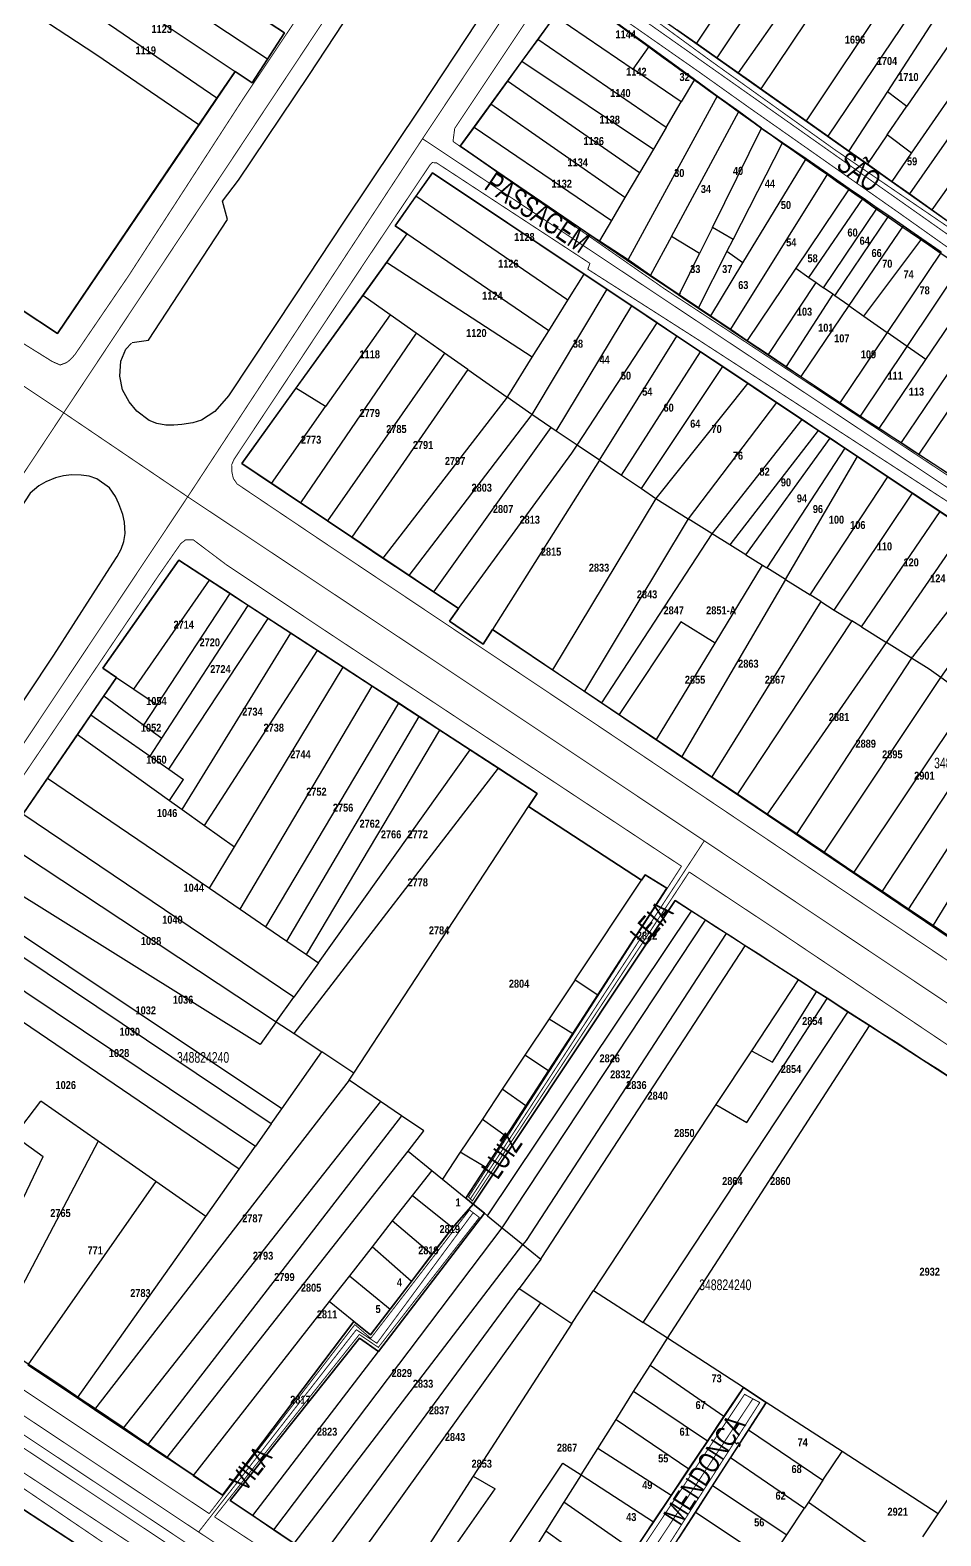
# Model space of a CAD drawing. Extents: x 203136 to 205923, y 4839890 to 4842982.
# Drawn here: x 204200.6 to 204371.4, y 4841618.7 to 4841901 of the extents above; entities that cross this region are included whole.
import ezdxf
from ezdxf.enums import TextEntityAlignment as Align

# ---------------------------------------------------------------- set-up
doc = ezdxf.new("R2010")
doc.units = 0
doc.header["$LTSCALE"] = 1.5
doc.header["$MEASUREMENT"] = 0
doc.linetypes.add('TRACO_11', pattern=[8, 3, -1, 3, -1])
doc.linetypes.add('TRACO_25', pattern=[8, 3, -1, 1, -1, 1, -1])
for name, color, linetype in [('CD_MALHA_LOTES', 40, 'CONTINUOUS'), ('CD_TXT_QUADRA', 7, 'CONTINUOUS'), ('RU-QUADRAS', 210, 'CONTINUOUS'), ('SV-EIXO-RUA-N-PAV', 6, 'CONTINUOUS'), ('SV-EIXO-RUA-PAV', 20, 'CONTINUOUS'), ('SV-RUA-PAVIM-S-GUIA-C-GUIA', 7, 'CONTINUOUS'), ('SV-TXT-RUA-N-PAV-S-GUIA-C-GUIA', 7, 'CONTINUOUS'), ('SV-TXT-RUA-PAV-S-GUIA-C-GUIA', 7, 'CONTINUOUS'), ('Th_NmrPort', 1, 'CONTINUOUS')]:
    doc.layers.add(name, color=color, linetype=linetype)
doc.styles.add('ARIAL', font='ARIAL.TTF')
doc.styles.get("Standard").update_dxf_attribs({"font": 'swisscbo.ttf'})

msp = doc.modelspace()

# ---------------------------------------------------------------- linework, layer by layer
at = {"layer": 'CD_MALHA_LOTES', "linetype": 'Continuous'}
for p, q in [((204342.51, 4841923.99), (204325.6, 4841898.53)), ((204245.16, 4841895.57), (204208.21, 4841919.89)), ((204329.5, 4841895.8), (204346.41, 4841921.25)), ((204333.49, 4841892.99), (204351.03, 4841918)), ((204205.4, 4841915.75), (204239.07, 4841893.26)), ((204337.73, 4841890), (204354.74, 4841915.4)), ((204235.65, 4841888.2), (204202.26, 4841911.11)), ((204316.7, 4841897.94), (204302.41, 4841908.32)), ((204346.25, 4841883.97), (204363.19, 4841909.46)), ((204212.96, 4841896.44), (204198.66, 4841905.82)), ((204350.31, 4841881.1), (204367.45, 4841906.47)), ((204248.32, 4841900.45), (204245.63, 4841902.22)), ((204299.02, 4841903.65), (204295.83, 4841899.25)), ((204299.02, 4841903.65), (204313.74, 4841893.67)), ((204370.88, 4841904.05), (204361.39, 4841889.45)), ((204245.16, 4841895.57), (204248.32, 4841900.45)), ((204295.83, 4841899.25), (204292.85, 4841895.14)), ((204319.94, 4841882.76), (204295.83, 4841899.25)), ((204321.94, 4841901.11), (204325.6, 4841898.53)), ((204375.03, 4841901.31), (204365.05, 4841886.72)), ((204232.29, 4841883.25), (204212.96, 4841896.44)), ((204313.74, 4841893.67), (204316.7, 4841897.94)), ((204325.23, 4841891.74), (204316.7, 4841897.94)), ((204325.6, 4841898.53), (204329.5, 4841895.8)), ((204365.94, 4841877.89), (204379.88, 4841898.1)), ((204242.27, 4841891.12), (204245.16, 4841895.57)), ((204292.85, 4841895.14), (204290.15, 4841891.43)), ((204292.85, 4841895.14), (204317.54, 4841878.69)), ((204322.76, 4841887.54), (204313.74, 4841893.67)), ((204329.5, 4841895.8), (204333.49, 4841892.99)), ((204365.58, 4841870.29), (204383.39, 4841895.77)), ((204235.65, 4841888.2), (204239.07, 4841893.26)), ((204239.07, 4841893.26), (204242.27, 4841891.12)), ((204290.15, 4841891.43), (204287.01, 4841887.09)), ((204314.93, 4841874.25), (204290.15, 4841891.43)), ((204325.23, 4841891.74), (204322.76, 4841887.54)), ((204329.51, 4841888.63), (204325.23, 4841891.74)), ((204333.49, 4841892.99), (204335.55, 4841891.54)), ((204335.55, 4841891.54), (204337.73, 4841890)), ((204369.77, 4841867.32), (204387.91, 4841892.78)), ((204232.29, 4841883.25), (204235.65, 4841888.2)), ((204329.51, 4841888.63), (204312.79, 4841857.96)), ((204333.53, 4841885.71), (204329.51, 4841888.63)), ((204337.73, 4841890), (204346.25, 4841883.97)), ((204361.39, 4841889.45), (204354.18, 4841878.36)), ((204361.39, 4841889.45), (204365.05, 4841886.72)), ((204139.84, 4841887.6), (204205.77, 4841844.13)), ((204287.01, 4841887.09), (204283.91, 4841882.82)), ((204312.17, 4841869.58), (204287.01, 4841887.09)), ((204319.94, 4841882.76), (204322.76, 4841887.54)), ((204320.89, 4841862.29), (204333.53, 4841885.71)), ((204337.78, 4841882.63), (204333.53, 4841885.71)), ((204361.38, 4841881.34), (204365.05, 4841886.72)), ((204229.04, 4841878.46), (204232.29, 4841883.25)), ((204283.91, 4841882.82), (204281.3, 4841879.23)), ((204283.91, 4841882.82), (204309.65, 4841865.3)), ((204319.94, 4841882.76), (204317.54, 4841878.69)), ((204328.59, 4841864), (204337.78, 4841882.63)), ((204337.94, 4841882.5), (204337.78, 4841882.63)), ((204341.74, 4841879.88), (204337.94, 4841882.5)), ((204346.25, 4841883.97), (204350.31, 4841881.1)), ((204332.48, 4841861.76), (204341.74, 4841879.88)), ((204346.15, 4841876.85), (204341.74, 4841879.88)), ((204350.31, 4841881.1), (204354.18, 4841878.36)), ((204361.38, 4841881.34), (204357.65, 4841875.9)), ((204365.94, 4841877.89), (204361.38, 4841881.34)), ((204205.77, 4841844.13), (204229.04, 4841878.46)), ((204281.3, 4841879.23), (204306.24, 4841862.26)), ((204317.54, 4841878.69), (204314.93, 4841874.25)), ((204334.32, 4841857.33), (204346.15, 4841876.85)), ((204350.21, 4841874.05), (204346.15, 4841876.85)), ((204354.18, 4841878.36), (204357.65, 4841875.9)), ((204362.3, 4841872.61), (204365.94, 4841877.89)), ((204276.07, 4841874.23), (204272.97, 4841869.83)), ((204304.51, 4841855.25), (204276.07, 4841874.23)), ((204314.93, 4841874.25), (204312.17, 4841869.58)), ((204332.05, 4841844.89), (204350.21, 4841874.05)), ((204354.25, 4841871.26), (204350.21, 4841874.05)), ((204357.65, 4841875.9), (204362.3, 4841872.61)), ((204354.25, 4841871.26), (204344.21, 4841856.34)), ((204356.85, 4841869.47), (204354.25, 4841871.26)), ((204362.3, 4841872.61), (204365.58, 4841870.29)), ((204272.97, 4841869.83), (204269.08, 4841864.3)), ((204301.46, 4841850.34), (204272.97, 4841869.83)), ((204312.17, 4841869.58), (204309.65, 4841865.3)), ((204346.7, 4841854.59), (204356.85, 4841869.47)), ((204359.51, 4841867.63), (204356.85, 4841869.47)), ((204365.58, 4841870.29), (204368.22, 4841868.42)), ((204368.22, 4841868.42), (204369.77, 4841867.32)), ((204309.65, 4841865.3), (204307.4, 4841861.48)), ((204349.41, 4841852.69), (204359.51, 4841867.63)), ((204351.57, 4841851.18), (204361.64, 4841866.16)), ((204361.64, 4841866.16), (204359.51, 4841867.63)), ((204364.36, 4841864.29), (204361.64, 4841866.16)), ((204369.77, 4841867.32), (204374, 4841864.32)), ((204271.31, 4841862.77), (204267.45, 4841857.4)), ((204269.08, 4841864.3), (204271.31, 4841862.77)), ((204297.9, 4841844.63), (204271.31, 4841862.77)), ((204328.59, 4841864), (204326.17, 4841859.08)), ((204332.48, 4841861.76), (204328.59, 4841864)), ((204364.36, 4841864.29), (204354.18, 4841849.35)), ((204367.87, 4841861.87), (204364.36, 4841864.29)), ((204306.24, 4841862.26), (204307.4, 4841861.48)), ((204307.4, 4841861.48), (204312.79, 4841857.96)), ((204320.89, 4841862.29), (204316.97, 4841855.04)), ((204326.17, 4841859.08), (204320.89, 4841862.29)), ((204331.31, 4841859.47), (204332.48, 4841861.76)), ((204356.99, 4841847.37), (204367.87, 4841861.87)), ((204371.49, 4841859.37), (204367.87, 4841861.87)), ((204267.45, 4841857.4), (204263.01, 4841851.23)), ((204294.82, 4841839.68), (204267.45, 4841857.4)), ((204312.79, 4841857.96), (204316.97, 4841855.04)), ((204322.56, 4841851.76), (204326.17, 4841859.08)), ((204331.31, 4841859.47), (204325.95, 4841848.99)), ((204328.3, 4841847.41), (204334.32, 4841857.33)), ((204334.32, 4841857.33), (204331.31, 4841859.47)), ((204371.49, 4841859.37), (204361.36, 4841844.31)), ((204365.13, 4841841.66), (204375.26, 4841856.77)), ((204301.46, 4841850.34), (204304.51, 4841855.25)), ((204308.81, 4841852.39), (204304.51, 4841855.25)), ((204316.97, 4841855.04), (204322.34, 4841851.43)), ((204344.21, 4841856.34), (204335.12, 4841842.82)), ((204344.21, 4841856.34), (204346.7, 4841854.59)), ((204346.7, 4841854.59), (204348.06, 4841853.64)), ((204368.61, 4841839.22), (204378.83, 4841854.31)), ((204263.01, 4841851.23), (204250.5, 4841833.85)), ((204268.14, 4841847.62), (204263.01, 4841851.23)), ((204308.81, 4841852.39), (204294.72, 4841828.91)), ((204313.46, 4841849.28), (204308.81, 4841852.39)), ((204322.56, 4841851.76), (204322.34, 4841851.43)), ((204322.34, 4841851.43), (204325.95, 4841848.99)), ((204339.12, 4841840.14), (204348.06, 4841853.64)), ((204351.15, 4841851.47), (204342.4, 4841837.93)), ((204348.06, 4841853.64), (204349.41, 4841852.69)), ((204351.15, 4841851.47), (204349.41, 4841852.69)), ((204351.57, 4841851.18), (204351.15, 4841851.47)), ((204354.18, 4841849.35), (204351.57, 4841851.18)), ((204297.9, 4841844.63), (204301.46, 4841850.34)), ((204299.31, 4841825.81), (204313.46, 4841849.28)), ((204318.21, 4841846.12), (204313.46, 4841849.28)), ((204325.95, 4841848.99), (204328.3, 4841847.41)), ((204354.18, 4841849.35), (204345.15, 4841836.07)), ((204354.18, 4841849.35), (204356.99, 4841847.37)), ((204268.14, 4841847.62), (204256.03, 4841830.39)), ((204273.06, 4841844.15), (204268.14, 4841847.62)), ((204303.2, 4841823.18), (204318.21, 4841846.12)), ((204321.94, 4841843.63), (204318.21, 4841846.12)), ((204328.3, 4841847.41), (204332.05, 4841844.89)), ((204356.99, 4841847.37), (204361.36, 4841844.31)), ((204273.06, 4841844.15), (204251.34, 4841812.35)), ((204278.34, 4841840.43), (204273.06, 4841844.15)), ((204294.82, 4841839.68), (204297.9, 4841844.63)), ((204307.4, 4841820.34), (204321.94, 4841843.63)), ((204326.37, 4841840.68), (204321.94, 4841843.63)), ((204332.05, 4841844.89), (204335.12, 4841842.82)), ((204335.12, 4841842.82), (204339.12, 4841840.14)), ((204361.36, 4841844.31), (204352.5, 4841831.13)), ((204365.13, 4841841.66), (204361.36, 4841844.31)), ((204278.34, 4841840.43), (204256.42, 4841808.96)), ((204282.71, 4841837.35), (204278.34, 4841840.43)), ((204311.53, 4841817.56), (204326.37, 4841840.68)), ((204330.54, 4841837.89), (204326.37, 4841840.68)), ((204339.12, 4841840.14), (204342.4, 4841837.93)), ((204356.37, 4841828.59), (204365.13, 4841841.66)), ((204368.61, 4841839.22), (204365.13, 4841841.66)), ((204282.71, 4841837.35), (204260.99, 4841805.9)), ((204282.71, 4841837.35), (204290.11, 4841832.14)), ((204290.25, 4841832.32), (204294.82, 4841839.68)), ((204315.29, 4841815.02), (204330.54, 4841837.89)), ((204335.2, 4841834.79), (204330.54, 4841837.89)), ((204342.4, 4841837.93), (204345.15, 4841836.07)), ((204359.87, 4841826.31), (204368.61, 4841839.22)), ((204335.2, 4841834.79), (204317.98, 4841813.2)), ((204340.6, 4841831.18), (204335.2, 4841834.79)), ((204345.15, 4841836.07), (204352.5, 4841831.13)), ((204372.62, 4841836.41), (204363.96, 4841823.64)), ((204375.83, 4841834.15), (204367.27, 4841821.47)), ((204250.5, 4841833.85), (204240.32, 4841819.72)), ((204256.03, 4841830.39), (204250.5, 4841833.85)), ((204290.110478, 4841832.139663), (204266.8, 4841802.01)), ((204290.25, 4841832.32), (204290.11, 4841832.14)), ((204294.08, 4841829.34), (204290.110478, 4841832.139663)), ((204245.91, 4841815.98), (204256.03, 4841830.39)), ((204271.7, 4841798.73), (204294.58, 4841828.67)), ((204294.72, 4841828.91), (204294.08, 4841829.34)), ((204294.58, 4841828.67), (204294.72, 4841828.91)), ((204298.28, 4841826.5), (204294.72, 4841828.91)), ((204340.6, 4841831.18), (204324.04, 4841809.38)), ((204345.39, 4841827.98), (204340.6, 4841831.18)), ((204352.5, 4841831.13), (204356.37, 4841828.59)), ((204356.37, 4841828.59), (204359.87, 4841826.31)), ((204298.28, 4841826.5), (204276.27, 4841795.68)), ((204299.31, 4841825.81), (204298.28, 4841826.5)), ((204303.2, 4841823.18), (204299.31, 4841825.81)), ((204328.55, 4841806.56), (204345.39, 4841827.98)), ((204348.45, 4841825.95), (204331.83, 4841804.51)), ((204348.45, 4841825.95), (204345.39, 4841827.98)), ((204350.66, 4841824.47), (204348.45, 4841825.95)), ((204302.22, 4841821.69), (204303.2, 4841823.18)), ((204307.4, 4841820.34), (204303.2, 4841823.18)), ((204334.86, 4841802.62), (204350.66, 4841824.47)), ((204353.43, 4841822.63), (204350.66, 4841824.47)), ((204363.96, 4841823.64), (204367.27, 4841821.47)), ((204280.99, 4841792.52), (204302.22, 4841821.69)), ((204307.4, 4841820.34), (204287.33, 4841788.63)), ((204307.4, 4841820.34), (204309.39, 4841819)), ((204353.43, 4841822.63), (204338.77, 4841800.18)), ((204342.29, 4841797.98), (204355.8, 4841821.04)), ((204355.8, 4841821.04), (204353.43, 4841822.63)), ((204361.47, 4841817.26), (204355.8, 4841821.04)), ((204367.27, 4841821.47), (204372.65, 4841817.97)), ((204240.32, 4841819.72), (204245.91, 4841815.98)), ((204309.39, 4841819), (204311.53, 4841817.56)), ((204311.53, 4841817.56), (204315.29, 4841815.02)), ((204346.9, 4841795.1), (204361.47, 4841817.26)), ((204366.13, 4841814.15), (204361.47, 4841817.26)), ((204245.91, 4841815.98), (204251.34, 4841812.35)), ((204315.29, 4841815.02), (204317.98, 4841813.2)), ((204251.34, 4841812.35), (204256.42, 4841808.96)), ((204317.98, 4841813.2), (204298.63, 4841781.04)), ((204317.98, 4841813.2), (204324.04, 4841809.38)), ((204351.45, 4841792.26), (204366.13, 4841814.15)), ((204371.27, 4841810.72), (204366.13, 4841814.15)), ((204256.42, 4841808.96), (204260.99, 4841805.9)), ((204323.84, 4841809.06), (204304.61, 4841777.03)), ((204324.04, 4841809.38), (204323.84, 4841809.06)), ((204328.55, 4841806.56), (204324.04, 4841809.38)), ((204356.53, 4841789.09), (204371.27, 4841810.72)), ((204376.01, 4841807.56), (204371.27, 4841810.72)), ((204260.99, 4841805.9), (204266.8, 4841802.01)), ((204307.86, 4841774.85), (204328.55, 4841806.56)), ((204331.83, 4841804.51), (204328.55, 4841806.56)), ((204361.21, 4841786.17), (204376.01, 4841807.56)), ((204334.86, 4841802.62), (204331.83, 4841804.51)), ((204381.74, 4841803.73), (204366.08, 4841783.47)), ((204228.52, 4841801.6), (204214.28, 4841781.33)), ((204234.3, 4841797.84), (204228.52, 4841801.6)), ((204266.8, 4841802.01), (204271.7, 4841798.73)), ((204329.1, 4841786.05), (204338, 4841800.66)), ((204334.86, 4841802.62), (204338, 4841800.66)), ((204338, 4841800.66), (204338.77, 4841800.18)), ((204371.39, 4841779.6), (204386.27, 4841800.72)), ((204220.11, 4841777.41), (204234.3, 4841797.84)), ((204238.16, 4841795.33), (204234.3, 4841797.84)), ((204271.7, 4841798.73), (204276.27, 4841795.68)), ((204342.29, 4841797.98), (204322.84, 4841764.79)), ((204342.29, 4841797.98), (204338.77, 4841800.18)), ((204342.29, 4841797.98), (204346.9, 4841795.1)), ((204224.46, 4841774.48), (204238.16, 4841795.33)), ((204241.55, 4841793.13), (204238.16, 4841795.33)), ((204276.27, 4841795.68), (204280.99, 4841792.52)), ((204348.92, 4841793.84), (204346.9, 4841795.1)), ((204225.36, 4841768.22), (204241.55, 4841793.13)), ((204245.31, 4841790.68), (204241.55, 4841793.13)), ((204280.99, 4841792.52), (204279.29, 4841790.18)), ((204348.92, 4841793.84), (204328.49, 4841761)), ((204348.92, 4841793.84), (204351.45, 4841792.26)), ((204351.45, 4841792.26), (204354.73, 4841790.21)), ((204226.68, 4841762.4), (204245.31, 4841790.68)), ((204249.54, 4841787.93), (204245.31, 4841790.68)), ((204279.29, 4841790.18), (204285.57, 4841785.86)), ((204322.69, 4841790.05), (204311.1, 4841772.67)), ((204329.1, 4841786.05), (204322.69, 4841790.05)), ((204354.73, 4841790.21), (204333.3, 4841757.77)), ((204356.53, 4841789.09), (204354.73, 4841790.21)), ((204356.53, 4841789.09), (204361.21, 4841786.17)), ((204229.18, 4841754.83), (204249.54, 4841787.93)), ((204254.53, 4841784.68), (204249.54, 4841787.93)), ((204285.57, 4841785.86), (204287.33, 4841788.63)), ((204287.33, 4841788.63), (204298.63, 4841781.04)), ((204338.94, 4841753.98), (204361.21, 4841786.17)), ((204365.92, 4841783.22), (204361.21, 4841786.17)), ((204233.35, 4841751.84), (204254.53, 4841784.68)), ((204259.36, 4841781.55), (204254.53, 4841784.68)), ((204318.08, 4841767.98), (204329.1, 4841786.05)), ((204365.92, 4841783.22), (204366.08, 4841783.47)), ((204214.28, 4841781.33), (204216.83, 4841779.61)), ((204238.95, 4841747.83), (204259.36, 4841781.55)), ((204264.8, 4841778.01), (204259.36, 4841781.55)), ((204298.63, 4841781.04), (204304.61, 4841777.03)), ((204365.92, 4841783.22), (204344.39, 4841750.33)), ((204369.24, 4841781.15), (204365.92, 4841783.22)), ((204371.39, 4841779.6), (204369.24, 4841781.15)), ((204216.83, 4841779.61), (204214.49, 4841776.2)), ((204216.83, 4841779.61), (204220.11, 4841777.41)), ((204240.02, 4841736.15), (204264.8, 4841778.01)), ((204269.76, 4841774.78), (204264.8, 4841778.01)), ((204349.6, 4841746.83), (204371.39, 4841779.6)), ((204376.89, 4841775.64), (204371.39, 4841779.6)), ((204214.49, 4841776.2), (204212.05, 4841772.63)), ((204214.49, 4841776.2), (204221.98, 4841770.7)), ((204220.11, 4841777.41), (204224.46, 4841774.48)), ((204244.84, 4841732.87), (204269.76, 4841774.78)), ((204273.6, 4841772.28), (204269.76, 4841774.78)), ((204304.61, 4841777.03), (204307.86, 4841774.85)), ((204307.86, 4841774.85), (204311.1, 4841772.67)), ((204376.89, 4841775.64), (204355.13, 4841743.12)), ((204212.05, 4841772.63), (204209.51, 4841768.92)), ((204212.05, 4841772.63), (204223.17, 4841764.85)), ((204221.98, 4841770.7), (204224.46, 4841774.48)), ((204248.77, 4841730.19), (204273.6, 4841772.28)), ((204277.5, 4841769.74), (204273.6, 4841772.28)), ((204311.1, 4841772.67), (204318.08, 4841767.98)), ((204360.46, 4841739.55), (204381.79, 4841772.11)), ((204221.98, 4841770.7), (204225.36, 4841768.22)), ((204252.45, 4841727.68), (204277.5, 4841769.74)), ((204283.19, 4841766.05), (204277.5, 4841769.74)), ((204209.51, 4841768.92), (204203.91, 4841760.75)), ((204209.51, 4841768.92), (204226.8, 4841756.54)), ((204223.17, 4841764.85), (204225.36, 4841768.22)), ((204318.08, 4841767.98), (204322.84, 4841764.79)), ((204386.35, 4841768.82), (204365.36, 4841736.26)), ((204223.17, 4841764.85), (204226.68, 4841762.4)), ((204254.72, 4841726.14), (204283.19, 4841766.05)), ((204288.45, 4841762.63), (204283.19, 4841766.05)), ((204322.84, 4841764.79), (204328.49, 4841761)), ((204388.7, 4841763.87), (204369.99, 4841733.15)), ((204203.91, 4841760.75), (204199.26, 4841753.97)), ((204203.91, 4841760.75), (204234.26, 4841740.08)), ((204226.68, 4841762.4), (204229.38, 4841760.51)), ((204250.15, 4841712.85), (204288.45, 4841762.63)), ((204295.74, 4841757.89), (204288.45, 4841762.63)), ((204328.49, 4841761), (204333.3, 4841757.77)), ((204226.8, 4841756.54), (204229.38, 4841760.51)), ((204294.13, 4841755.44), (204295.74, 4841757.89)), ((204226.8, 4841756.54), (204229.18, 4841754.83)), ((204261.34, 4841705.45), (204294.13, 4841755.44)), ((204315.27, 4841741.61), (204294.13, 4841755.44)), ((204333.3, 4841757.77), (204338.94, 4841753.98)), ((204250.12, 4841719.68), (204199.26, 4841753.97)), ((204229.18, 4841754.83), (204233.35, 4841751.84)), ((204338.94, 4841753.98), (204344.39, 4841750.33)), ((204233.35, 4841751.84), (204238.95, 4841747.83)), ((204344.39, 4841750.33), (204349.6, 4841746.83)), ((204195.73, 4841748.82), (204246.81, 4841715.05)), ((204234.26, 4841740.08), (204238.95, 4841747.83)), ((204349.6, 4841746.83), (204355.13, 4841743.12)), ((204243.79, 4841710.81), (204191.88, 4841743.2)), ((204302.83, 4841722.91), (204315.27, 4841741.61)), ((204315.96, 4841742.64), (204315.27, 4841741.61)), ((204320.06, 4841740.13), (204315.96, 4841742.64)), ((204355.13, 4841743.12), (204360.46, 4841739.55)), ((204247.83, 4841698.75), (204188.55, 4841738.33)), ((204234.26, 4841740.08), (204240.02, 4841736.15)), ((204307.1, 4841720.13), (204320.06, 4841740.13)), ((204360.46, 4841739.55), (204365.36, 4841736.26)), ((204245.85, 4841695.95), (204186.69, 4841735.62)), ((204240.02, 4841736.15), (204244.84, 4841732.87)), ((204321.61, 4841737.78), (204283.73, 4841680.87)), ((204286.4, 4841678.69), (204324.67, 4841735.8)), ((204324.67, 4841735.8), (204321.61, 4841737.78)), ((204327.27, 4841734.13), (204324.67, 4841735.8)), ((204365.36, 4841736.26), (204369.99, 4841733.15)), ((204244.84, 4841732.87), (204248.77, 4841730.19)), ((204289.19, 4841676.42), (204327.27, 4841734.13)), ((204331.16, 4841731.62), (204327.27, 4841734.13)), ((204369.99, 4841733.15), (204373.13, 4841731.04)), ((204183.77, 4841731.36), (204242.88, 4841691.74)), ((204248.77, 4841730.19), (204252.45, 4841727.68)), ((204331.16, 4841731.62), (204293.65, 4841674.06)), ((204334.74, 4841729.31), (204331.16, 4841731.62)), ((204239.82, 4841687.42), (204181.06, 4841727.41)), ((204252.45, 4841727.68), (204254.72, 4841726.14)), ((204296.61, 4841670.83), (204334.74, 4841729.31)), ((204344.64, 4841722.92), (204334.74, 4841729.31)), ((204254.72, 4841726.14), (204250.12, 4841719.68)), ((204302.83, 4841722.91), (204297.95, 4841715.59)), ((204302.83, 4841722.91), (204307.1, 4841720.13)), ((204344.64, 4841722.92), (204335.89, 4841709.64)), ((204348.13, 4841720.67), (204344.64, 4841722.92)), ((204246.81, 4841715.05), (204250.12, 4841719.68)), ((204302.4, 4841712.88), (204307.1, 4841720.13)), ((204335.02, 4841696.15), (204350.11, 4841719.4)), ((204339.87, 4841707.46), (204348.13, 4841720.67)), ((204350.11, 4841719.4), (204348.13, 4841720.67)), ((204353.99, 4841716.89), (204350.11, 4841719.4)), ((204297.95, 4841715.59), (204293.42, 4841708.79)), ((204297.95, 4841715.59), (204302.4, 4841712.88)), ((204315.58, 4841658.67), (204353.99, 4841716.89)), ((204358.03, 4841714.28), (204353.99, 4841716.89)), ((204246.81, 4841715.05), (204243.79, 4841710.81)), ((204246.81, 4841715.05), (204250.15, 4841712.85)), ((204250.15, 4841712.85), (204255.36, 4841709.4)), ((204297.87, 4841705.89), (204302.4, 4841712.88)), ((204320.14, 4841655.71), (204358.03, 4841714.28)), ((204410.25, 4841680.6), (204358.03, 4841714.28)), ((204247.83, 4841698.75), (204255.36, 4841709.4)), ((204261.34, 4841705.45), (204255.36, 4841709.4)), ((204293.42, 4841708.79), (204289.19, 4841702.42)), ((204297.87, 4841705.89), (204293.42, 4841708.79)), ((204335.89, 4841709.64), (204329.23, 4841699.53)), ((204335.89, 4841709.64), (204339.87, 4841707.46)), ((204260.47, 4841704.12), (204261.34, 4841705.45)), ((204293.62, 4841699.32), (204297.87, 4841705.89)), ((204260.47, 4841704.12), (204212.74, 4841642.38)), ((204266.34, 4841700.13), (204260.47, 4841704.12)), ((204289.19, 4841702.42), (204285.45, 4841696.81)), ((204293.62, 4841699.32), (204289.19, 4841702.42)), ((204197.73, 4841693.65), (204202.67, 4841700.16)), ((204213.39, 4841692.67), (204202.67, 4841700.16)), ((204266.34, 4841700.13), (204218.06, 4841638.81)), ((204245.85, 4841695.95), (204247.83, 4841698.75)), ((204270.31, 4841697.43), (204266.34, 4841700.13)), ((204289.92, 4841693.61), (204293.62, 4841699.32)), ((204329.23, 4841699.53), (204306.28, 4841664.69)), ((204329.23, 4841699.53), (204335.02, 4841696.15)), ((204270.31, 4841697.43), (204222.65, 4841635.73)), ((204245.85, 4841695.95), (204242.88, 4841691.74)), ((204274.48, 4841694.59), (204270.31, 4841697.43)), ((204285.45, 4841696.81), (204281.3, 4841690.58)), ((204285.45, 4841696.81), (204287.94, 4841695.03)), ((204271.52, 4841690.82), (204274.48, 4841694.59)), ((204286.12, 4841687.73), (204289.92, 4841693.61)), ((204287.94, 4841695.03), (204289.92, 4841693.61)), ((204213.39, 4841692.67), (204193.69, 4841655.17)), ((204199.3, 4841692.52), (204201.96, 4841690.62)), ((204201.96, 4841690.62), (204203.07, 4841689.82)), ((204224.25, 4841685.08), (204213.39, 4841692.67)), ((204226.31, 4841633.27), (204271.52, 4841690.82)), ((204239.82, 4841687.42), (204242.88, 4841691.74)), ((204271.52, 4841690.82), (204275.98, 4841687.18)), ((204281.3, 4841690.58), (204277.96, 4841685.57)), ((204286.12, 4841687.73), (204281.3, 4841690.58)), ((204188.28, 4841658.73), (204203.07, 4841689.82)), ((204233.57, 4841678.57), (204239.82, 4841687.42)), ((204282.38, 4841681.97), (204286.12, 4841687.73)), ((204224.25, 4841685.08), (204200.25, 4841650.76)), ((204233.57, 4841678.57), (204224.25, 4841685.08)), ((204275.98, 4841687.18), (204272.31, 4841682.5)), ((204275.98, 4841687.18), (204277.96, 4841685.57)), ((204277.96, 4841685.57), (204282.38, 4841681.97)), ((204272.31, 4841682.5), (204268.56, 4841677.71)), ((204279.83, 4841676.4), (204272.31, 4841682.5)), ((204283.73, 4841680.87), (204282.38, 4841681.97)), ((204285.82, 4841679.16), (204265.96, 4841653.23)), ((204279.83, 4841676.4), (204283.73, 4841680.87)), ((204283.73, 4841680.87), (204285.82, 4841679.16)), ((204285.82, 4841679.16), (204286.4, 4841678.69)), ((204209.52, 4841644.54), (204233.57, 4841678.57)), ((204246.35, 4841619.82), (204289.19, 4841676.42)), ((204268.56, 4841677.71), (204264.77, 4841672.86)), ((204276, 4841671.4), (204268.56, 4841677.71)), ((204276, 4841671.4), (204279.83, 4841676.4)), ((204286.4, 4841678.69), (204289.19, 4841676.42)), ((204289.19, 4841676.42), (204293.05, 4841673.27)), ((204250.16, 4841617.26), (204293.05, 4841673.27)), ((204293.65, 4841674.06), (204293.05, 4841673.27)), ((204293.05, 4841673.27), (204296.4, 4841670.54)), ((204264.77, 4841672.86), (204260.54, 4841667.45)), ((204272.14, 4841666.36), (204264.77, 4841672.86)), ((204272.14, 4841666.36), (204276, 4841671.4)), ((204296.4, 4841670.54), (204292.36, 4841665.05)), ((204296.4, 4841670.54), (204296.61, 4841670.83)), ((204254.86, 4841614.11), (204292.36, 4841665.05)), ((204260.54, 4841667.45), (204256.73, 4841662.59)), ((204260.54, 4841667.45), (204268.16, 4841661.17)), ((204268.16, 4841661.17), (204272.14, 4841666.36)), ((204292.36, 4841665.05), (204296.43, 4841662.34)), ((204302.25, 4841658.46), (204306.28, 4841664.69)), ((204306.28, 4841664.69), (204315.58, 4841658.67)), ((204216.73, 4841612.29), (204138.46, 4841663.42)), ((204256.73, 4841662.59), (204231.22, 4841629.97)), ((204261.36, 4841658.88), (204256.73, 4841662.59)), ((204259.53, 4841610.97), (204296.43, 4841662.34)), ((204296.43, 4841662.34), (204302.25, 4841658.46)), ((204264.49, 4841656.38), (204268.16, 4841661.17)), ((204236.71, 4841626.29), (204261.36, 4841658.88)), ((204261.36, 4841658.88), (204264.49, 4841656.38)), ((204302.25, 4841658.46), (204283.75, 4841629.86)), ((204320.14, 4841655.71), (204315.58, 4841658.67)), ((204262.39, 4841655.75), (204238.17, 4841625.31)), ((204265.96, 4841653.23), (204262.39, 4841655.75)), ((204316.91, 4841650.64), (204320.14, 4841655.71)), ((204334.39, 4841646.48), (204320.14, 4841655.71)), ((204200.25, 4841650.76), (204209.52, 4841644.54)), ((204242.4, 4841622.47), (204265.96, 4841653.23)), ((204313.81, 4841645.72), (204316.91, 4841650.64)), ((204330.74, 4841641.04), (204316.91, 4841650.64)), ((204310.51, 4841640.47), (204313.81, 4841645.72)), ((204327.66, 4841636.42), (204313.81, 4841645.72)), ((204330.74, 4841641.04), (204334.39, 4841646.48)), ((204334.39, 4841646.48), (204338.68, 4841643.7)), ((204209.52, 4841644.54), (204212.74, 4841642.38)), ((204212.74, 4841642.38), (204218.06, 4841638.81)), ((204338.68, 4841643.7), (204335.36, 4841638.56)), ((204352.91, 4841634.49), (204338.68, 4841643.7)), ((204307.1, 4841635.07), (204310.51, 4841640.47)), ((204310.51, 4841640.47), (204324.18, 4841631.21)), ((204327.66, 4841636.42), (204330.74, 4841641.04)), ((204218.06, 4841638.81), (204222.65, 4841635.73)), ((204335.36, 4841638.56), (204331.99, 4841633.34)), ((204335.36, 4841638.56), (204349.32, 4841629.09)), ((204222.65, 4841635.73), (204226.31, 4841633.27)), ((204303.96, 4841630.09), (204307.1, 4841635.07)), ((204320.83, 4841626.21), (204307.1, 4841635.07)), ((204324.18, 4841631.21), (204327.66, 4841636.42)), ((204349.32, 4841629.09), (204352.91, 4841634.49)), ((204370.95, 4841622.79), (204352.91, 4841634.49)), ((204231.22, 4841629.97), (204226.31, 4841633.27)), ((204278.01, 4841598.57), (204300.52, 4841632.32)), ((204300.52, 4841632.32), (204303.96, 4841630.09)), ((204320.83, 4841626.21), (204324.18, 4841631.21)), ((204331.99, 4841633.34), (204328.63, 4841628.13)), ((204331.99, 4841633.34), (204345.85, 4841623.87)), ((204231.22, 4841629.97), (204236.71, 4841626.29)), ((204283.75, 4841629.86), (204267.89, 4841605.36)), ((204283.75, 4841629.86), (204287.86, 4841627.47)), ((204303.96, 4841630.09), (204300.72, 4841624.96)), ((204303.96, 4841630.09), (204317.55, 4841621.31)), ((204328.63, 4841628.13), (204325.39, 4841623.11)), ((204328.63, 4841628.13), (204342.54, 4841618.87)), ((204349.32, 4841629.09), (204346.6, 4841624.99)), ((204238.17, 4841625.31), (204242.4, 4841622.47)), ((204270.9, 4841603.34), (204287.86, 4841627.47)), ((204317.55, 4841621.31), (204320.83, 4841626.21)), ((204370.95, 4841622.79), (204373.29, 4841626.29)), ((204242.4, 4841622.47), (204246.35, 4841619.82)), ((204300.72, 4841624.96), (204297.37, 4841619.64)), ((204313.89, 4841615.83), (204300.72, 4841624.96)), ((204325.39, 4841623.11), (204322.28, 4841618.29)), ((204325.39, 4841623.11), (204339.23, 4841613.9)), ((204342.54, 4841618.87), (204345.85, 4841623.87)), ((204346.6, 4841624.99), (204345.85, 4841623.87)), ((204346.6, 4841624.99), (204358.88, 4841616.43)), ((204368.06, 4841618.46), (204370.95, 4841622.79)), ((204246.35, 4841619.82), (204250.16, 4841617.26)), ((204297.37, 4841619.64), (204294.33, 4841614.81)), ((204297.37, 4841619.64), (204310.25, 4841610.38)), ((204313.89, 4841615.83), (204317.55, 4841621.31)), ((204339.23, 4841613.9), (204342.54, 4841618.87))]:
    msp.add_line(p, q, dxfattribs=at)
msp.add_lwpolyline([(204359.87, 4841826.31), (204363.96, 4841823.64)], dxfattribs=at)
at = {"layer": 'RU-QUADRAS', "color": 6, "linetype": 'Continuous'}
for points in [[(204281.3, 4841879.23), (204302.41, 4841908.32, 0.0150317195), (204412.82, 4841831.5), (204415.27, 4841835.07), (204304.86, 4841913.12), (204322.24, 4841938.23), (204370.89, 4841904.06), (204515.87, 4841806.98), (204479.56, 4841751.59, 0.009734503), (204387.95, 4841811.08), (204386.59, 4841808.87, -0.007983724)], [(204150.52, 4841682.83), (204216.83, 4841779.61), (204214.28, 4841781.33), (204228.52, 4841801.6), (204295.74, 4841757.89), (204294.13, 4841755.44), (204315.27, 4841741.61), (204315.96, 4841742.64), (204320.06, 4841740.13), (204282.38, 4841681.97), (204283.73, 4841680.87), (204279.83, 4841676.4), (204264.49, 4841656.38), (204261.36, 4841658.88), (204236.71, 4841626.29, 0.0115561686)], [(204238.17, 4841625.31), (204262.39, 4841655.75), (204265.96, 4841653.23), (204285.82, 4841679.16), (204283.73, 4841680.87), (204321.61, 4841737.78, -0.0039836966), (204486.63, 4841630.5), (204444.58, 4841566.63), (204377.32, 4841612.19), (204374.22, 4841607.02), (204442.82, 4841562.19), (204408.06, 4841511.3), (204331, 4841562.9), (204364.22, 4841612.71), (204358.88, 4841616.43), (204325.34, 4841566.65), (204299.76, 4841583.37), (204338.68, 4841643.7), (204334.39, 4841646.48), (204294.81, 4841587.29)]]:
    msp.add_lwpolyline(points, format="xyb", close=True, dxfattribs=at)
msp.add_lwpolyline([(204245.63, 4841902.22), (204248.32, 4841900.45), (204242.27, 4841891.12), (204239.07, 4841893.25), (204205.77, 4841844.13), (204139.84, 4841887.6), (204139.09, 4841886.54), (204108.23, 4841906.51)], dxfattribs=at)
msp.add_lwpolyline([(204240.32, 4841819.72), (204271.32, 4841862.78), (204269.08, 4841864.3), (204276.07, 4841874.23), (204396.51, 4841793.88), (204441.91, 4841765.86), (204535.84, 4841703.6), (204498.17, 4841646.96), (204444.75, 4841682.36), (204287.33, 4841788.63), (204285.57, 4841785.86), (204279.29, 4841790.18), (204280.99, 4841792.52)], close=True, dxfattribs=at)
msp.add_lwpolyline([(204138.46, 4841663.42), (204233.51, 4841601.32), (204198.74, 4841546.03), (204201.98, 4841544), (204237.63, 4841598.26), (204277.8, 4841572.6), (204259, 4841543.93), (204219.92, 4841488.79), (204215.92, 4841491.18), (204210.85, 4841483.15), (204218.99, 4841477.76), (204282.32, 4841569.99), (204288.43, 4841566.01), (204287.89, 4841565.21), (204306.51, 4841552.58), (204261.25, 4841497.04), (204263.64, 4841495.5), (204309.89, 4841550.22), (204395.34, 4841493.97), (204395.88, 4841491.41), (204375.42, 4841462.97), (204333.65, 4841399.17, -0.0190964462)], format="xyb", dxfattribs=at)
at = {"layer": 'SV-EIXO-RUA-N-PAV', "const_width": 0.18, "flags": 128}
for points in [[(204283.134548, 4841681.74476), (204327.071368, 4841748.98664)], [(204283.660886, 4841679.171329), (204265.672673, 4841654.790611), (204261.807437, 4841657.31788), (204232.241602, 4841619.389526)]]:
    msp.add_lwpolyline(points, dxfattribs=at)
at = {"layer": 'SV-EIXO-RUA-PAV', "const_width": 0.18, "flags": 128}
for points in [[(203686.39953, 4841049.541978), (203692.54943, 4841058.743734), (203749.763, 4841143.981473), (203780.754332, 4841190.6698), (203801.503, 4841221.7458), (203841.206856, 4841280.544557), (203883.1664, 4841344.0556), (203932.166221, 4841417.194802), (203983.243296, 4841493.9438), (204024.317884, 4841554.89701), (204044.434599, 4841585.5919), (204112.74, 4841687.823359), (204118.336724, 4841695.482033), (204206.94601, 4841829.2385), (204298.345112, 4841966.997973), (204390.162441, 4842105.446938), (204453.930388, 4842201.1731)], [(203719.944, 4841049.3658), (203773.009517, 4841127.017798), (203864.408033, 4841265.334897), (203955.51211, 4841401.724634), (204047.25663, 4841539.716778), (204077.8325, 4841585.3865), (204135.716023, 4841672.506011), (204141.312746, 4841679.87012), (204230.198456, 4841813.486843), (204274.2308, 4841880.6254), (204297.5478, 4841915.677), (204321.480187, 4841951.454095), (204364.7409, 4842016.6862), (204413.297516, 4842089.90306), (204462.2522, 4842163.2717), (204487.643986, 4842201.1725)], [(204297.5478, 4841915.677), (204408.660956, 4841837.3164)], [(204274.2308, 4841880.6254), (204385.354614, 4841806.7803)], [(204336.172608, 4841644.36866), (204293.058033, 4841579.1683)]]:
    msp.add_lwpolyline(points, dxfattribs=at)
at = {"layer": 'SV-EIXO-RUA-PAV', "const_width": 0.18}
for points in [[(203924.991667, 4842017.756401), (203935.476309, 4842010.69943), (203999.572758, 4841967.6778), (204042.9698, 4841938.6918), (204092.611825, 4841905.370336), (204101.90602, 4841899.304365), (204130.917048, 4841879.920809), (204206.94601, 4841829.2385), (204230.198456, 4841813.486843), (204278.807034, 4841781.1704), (204327.071368, 4841748.98664), (204499.520364, 4841633.7721)], [(203816.884774, 4841885.312895), (203841.5619, 4841869.4472), (203936.605357, 4841805.8681), (203998.154453, 4841764.704665), (204037.2543, 4841738.5625), (204066.6864, 4841718.9912), (204112.74, 4841687.823359), (204135.716023, 4841672.506011), (204238.200001, 4841604.9406), (204281.989259, 4841575.8223), (204311.854383, 4841556.001556), (204405.763938, 4841493.5846)], [(203835.482708, 4841884.228794), (203846.0231, 4841877.1778), (203886.536355, 4841850.382163), (203971.44315, 4841793.304593), (204003.1412, 4841772.0738), (204014.986115, 4841764.1502), (204033.499903, 4841751.7655), (204043.262908, 4841745.482254), (204118.336724, 4841695.482033), (204141.312746, 4841679.87012), (204232.241602, 4841619.389526), (204293.058033, 4841579.1683), (204323.851361, 4841558.6951), (204410.721144, 4841500.9968)]]:
    msp.add_lwpolyline(points, dxfattribs=at)
at = {"layer": 'SV-RUA-PAVIM-S-GUIA-C-GUIA', "linetype": 'Continuous', "const_width": 0.18, "flags": 128}
for points in [[(204245.46, 4841994.32), (204282.28, 4841969.44), (204287.72, 4841965.23), (204288.57, 4841964.38), (204288.98, 4841963.3), (204288.92, 4841962.35), (204287.99, 4841959.53), (204282.1, 4841949.95), (204263.49, 4841922.36), (204240.73, 4841888.31), (204219.15, 4841854.98), (204209.03, 4841840.13), (204208.18, 4841839.2), (204207.5, 4841838.66), (204206.29, 4841838.2), (204204.8, 4841838.85), (204199.58, 4841842.11), (204123.96, 4841892.86), (204106.571448, 4841904.553024)], [(204388.32, 4841810.15), (204386.65, 4841808.28), (204346.49, 4841834.83), (204319.63, 4841852.46), (204279.943303, 4841880.119827)], [(204498.92, 4841642.65), (204491.2, 4841647.35), (204466.68, 4841663.81), (204424.45, 4841691.83), (204352.47, 4841740.11), (204308.9, 4841769.39), (204255.17, 4841805.33), (204239.47, 4841815.89), (204238.75, 4841816.93), (204238.47, 4841818.21), (204238.44, 4841819.5), (204238.9, 4841820.53), (204263.67, 4841857.85), (204275.67, 4841875.77), (204276.04, 4841876.15), (204276.85, 4841876.11)], [(204386.33, 4841803.74), (204326.54, 4841842.54), (204305.23, 4841856.15), (204305.61, 4841857.26), (204276.85, 4841876.11)], [(204234.224485, 4841622.840446), (204230.18, 4841625.53), (204191.46, 4841651.35), (204157.2, 4841673.37), (204147.16, 4841680.47), (204146.6, 4841681.13), (204146.48, 4841681.99), (204147.09, 4841683.23), (204158.77, 4841700.38), (204192.59, 4841751.16), (204224.65, 4841798.61), (204228.92, 4841804.75), (204229.82, 4841805.43), (204231.25, 4841805.42), (204237.39, 4841800.79), (204255.74, 4841788.55), (204322.792533, 4841744.224101)], [(204324.241211, 4841743.141845), (204339.39, 4841733.1), (204422.92, 4841676.94)], [(204233.176745, 4841424.176593), (204199.59, 4841446.22), (204180.32, 4841459.25), (204131.48, 4841491.7), (204069.8, 4841533), (204055.53, 4841543.42), (204055.89, 4841544.95), (204058.4, 4841549.47), (204079.03, 4841580.59), (204097.97, 4841609.14), (204116.85, 4841637.16), (204135.79, 4841665.73), (204137.52, 4841667.46), (204138.25, 4841667.71), (204139.28, 4841667.42), (204158.98, 4841654.32), (204196.955, 4841629.22), (204227.88, 4841608.21), (204235.381212, 4841603.12609)], [(204297.176575, 4841580.792239), (204337.470878, 4841643.669591), (204334.620239, 4841645.204551), (204293.411923, 4841583.275139)], [(204293.411923, 4841583.275139), (204265.85, 4841602.08), (204235.230193, 4841622.221549)]]:
    msp.add_lwpolyline(points, dxfattribs=at)
at = {"layer": 'SV-RUA-PAVIM-S-GUIA-C-GUIA'}
for points in [[(204252.93, 4841892.465), (204272.29, 4841921.99)], [(204284.44, 4841902.55), (204273.83, 4841886.55)], [(204239.73, 4841872.88), (204252.93, 4841892.465)], [(204273.83, 4841886.55), (204259.43, 4841864.96)], [(204236.72, 4841868.9), (204239.73, 4841872.88)], [(204237.68, 4841865.51), (204236.72, 4841868.9)], [(204222.82, 4841842.87), (204237.68, 4841865.51)], [(204259.43, 4841864.96), (204250.41, 4841851.36)], [(204250.41, 4841851.36), (204237.82, 4841832.44)], [(204219.8, 4841842.41), (204222.82, 4841842.87)], [(204235.29, 4841829.47), (204232.775241, 4841827.831678), (204231.128037, 4841827.35021), (204229.07, 4841827.03), (204227.574166, 4841826.915981), (204226.071269, 4841826.950846), (204224.384971, 4841827.256755), (204222.961027, 4841827.791217), (204220.647105, 4841829.54459), (204219.197875, 4841831.282437), (204217.988769, 4841833.534699), (204217.473351, 4841836.127384), (204217.675654, 4841838.906447), (204218.60657, 4841841.177585), (204219.658133, 4841842.302332)], [(204237.82, 4841832.44), (204235.29, 4841829.47)], [(204216.15, 4841801.04), (204216.969771, 4841802.29891), (204217.75, 4841803.7), (204218.248856, 4841805.123835), (204218.483456, 4841806.618022), (204218.357356, 4841808.703396), (204218.011098, 4841810.170077), (204217.313716, 4841812.174544), (204216.658612, 4841813.524289), (204215.502132, 4841815.147639), (204213.160623, 4841816.846156), (204211.720199, 4841817.327709), (204210.20611, 4841817.57568), (204208.378096, 4841817.604461), (204206.880544, 4841817.418897), (204205.424488, 4841817.049632), (204203.585487, 4841816.286695), (204202.292362, 4841815.514404), (204200.65, 4841814.16)], [(204200.65, 4841814.16), (204197.61, 4841809.51)], [(204205.07, 4841783.77), (204216.15, 4841801.04)], [(204189.98, 4841761.09), (204205.07, 4841783.77)]]:
    msp.add_lwpolyline(points, dxfattribs=at)
at = {"layer": 'SV-RUA-PAVIM-S-GUIA-C-GUIA', "linetype": 'TRACO_11', "const_width": 0.18, "flags": 128}
msp.add_lwpolyline([(204302.901468, 4841914.570829), (204304.79, 4841912.38), (204328.28, 4841895.22), (204351.58, 4841878.54), (204378.8, 4841859.98), (204409.56, 4841838.57), (204408.19, 4841836.24), (204374.09, 4841859.27), (204363.57, 4841866.73), (204335.6, 4841886.37), (204326.15, 4841893.1), (204301.7, 4841910.18)], dxfattribs=at)
at = {"layer": 'SV-RUA-PAVIM-S-GUIA-C-GUIA', "const_width": 0.18}
for points in [[(204297.91, 4841909.01), (204280.27, 4841882.57)], [(204280.27, 4841882.57), (204279.943303, 4841880.119827)]]:
    msp.add_lwpolyline(points, dxfattribs=at)
at = {"layer": 'SV-RUA-PAVIM-S-GUIA-C-GUIA', "linetype": 'TRACO_25', "const_width": 0.18, "flags": 128}
for points in [[(204324.241211, 4841743.141845), (204283.565591, 4841681.463438), (204282.843846, 4841682.185183), (204322.792533, 4841744.224101)], [(204234.224485, 4841622.840446), (204261.531244, 4841658.280497), (204264.522007, 4841655.716986), (204283.036252, 4841679.785505), (204284.887677, 4841678.361332), (204265.94618, 4841654.007979), (204262.385748, 4841656.429073), (204235.230193, 4841622.221549)]]:
    msp.add_lwpolyline(points, dxfattribs=at)
at = {"layer": 'SV-RUA-PAVIM-S-GUIA-C-GUIA', "linetype": 'Continuous', "const_width": 0.18, "flags": 128}
msp.add_lwpolyline([(204322.22, 4841555.75), (204300.49, 4841570.06), (204226.31, 4841619.74), (204160.41, 4841663.59), (204158.2, 4841665.05), (204157.4, 4841664.76), (204156.93, 4841664.13), (204157.85, 4841662.79), (204184.23, 4841645.25), (204229.06, 4841615.41), (204299.12, 4841568.62), (204346.21, 4841537.41), (204388.45, 4841509.87), (204388.76, 4841509.82), (204389.41, 4841510.13), (204389.65, 4841510.7), (204388.9, 4841511.66), (204367.29, 4841525.83)], close=True, dxfattribs=at)

# ---------------------------------------------------------------- texts
at = {"layer": 'CD_TXT_QUADRA', "linetype": 'Continuous', "style": 'ARIAL', "width": 0.7}
for s, p in [('348824252', (204370.16, 4841762.58)), ('348824240', (204228.188746, 4841707.377308)), ('348824240', (204326.11, 4841664.74))]:
    msp.add_text(s, height=2, dxfattribs=at).set_placement(p)
at = {"layer": 'SV-TXT-RUA-N-PAV-S-GUIA-C-GUIA', "style": 'ARIAL', "width": 0.7}
for s, rotation, p in [('LEIA', 49, (204315.892114, 4841729.041266)), ('LUIZ', 55.485905, (204288.316839, 4841685.271818)), ('VILA', 52, (204240.966808, 4841626.743623))]:
    msp.add_text(s, height=4, rotation=rotation, dxfattribs=at).set_placement(p)
at = {"layer": 'SV-TXT-RUA-PAV-S-GUIA-C-GUIA', "style": 'ARIAL', "width": 0.7}
for s, rotation, p in [('SÃO', 324, (204351.6018, 4841875.2325)), ('PASSAGEM', 326, (204285.5857, 4841871.2943)), ('CJ.      VIRGOLINO      MENDONÇA', 57, (204300.408871, 4841586.283238))]:
    msp.add_text(s, height=4, rotation=rotation, dxfattribs=at).set_placement(p)
at = {"layer": 'Th_NmrPort', "color": 1}
for s, p in [('1123', (204223.418554, 4841901.197271)), ('1144', (204310.418554, 4841900.197271)), ('1696', (204353.418554, 4841899.197271)), ('1119', (204220.418554, 4841897.197271)), ('1142', (204312.418554, 4841893.197271)), ('1704', (204359.418554, 4841895.197271)), ('32', (204322.418554, 4841892.197271)), ('1710', (204363.418554, 4841892.197271)), ('1140', (204309.418554, 4841889.197271)), ('1138', (204307.418554, 4841884.197271)), ('1136', (204304.418554, 4841880.197271)), ('1134', (204301.418554, 4841876.197271)), ('59', (204365.078554, 4841876.387271)), ('30', (204321.418554, 4841874.197271)), ('40', (204332.448554, 4841874.597271)), ('1132', (204298.418554, 4841872.197271)), ('34', (204326.418554, 4841871.197271)), ('44', (204338.418554, 4841872.197271)), ('50', (204341.418554, 4841868.197271)), ('1128', (204291.418554, 4841862.197271)), ('60', (204353.908554, 4841863.037271)), ('54', (204342.418554, 4841861.197271)), ('64', (204356.178554, 4841861.497271)), ('66', (204358.418554, 4841859.197271)), ('1126', (204288.418554, 4841857.197271)), ('33', (204324.418554, 4841856.197271)), ('37', (204330.418554, 4841856.197271)), ('58', (204346.418554, 4841858.197271)), ('70', (204360.418554, 4841857.197271)), ('63', (204333.418554, 4841853.197271)), ('74', (204364.418554, 4841855.197271)), ('1124', (204285.418554, 4841851.197271)), ('78', (204367.418554, 4841852.197271)), ('103', (204344.418554, 4841848.197271)), ('101', (204348.418554, 4841845.197271)), ('1120', (204282.418554, 4841844.197271)), ('38', (204302.418554, 4841842.197271)), ('107', (204351.418554, 4841843.197271)), ('1118', (204262.418554, 4841840.197271)), ('44', (204307.418554, 4841839.197271)), ('109', (204356.418554, 4841840.197271)), ('50', (204311.418554, 4841836.197271)), ('111', (204361.418554, 4841836.197271)), ('54', (204315.418554, 4841833.197271)), ('113', (204365.418554, 4841833.197271)), ('2779', (204262.418554, 4841829.197271)), ('60', (204319.418554, 4841830.197271)), ('2785', (204267.418554, 4841826.197271)), ('64', (204324.418554, 4841827.197271)), ('70', (204328.418554, 4841826.197271)), ('2773', (204251.418554, 4841824.197271)), ('2791', (204272.418554, 4841823.197271)), ('2797', (204278.418554, 4841820.197271)), ('76', (204332.418554, 4841821.197271)), ('82', (204337.418554, 4841818.197271)), ('2803', (204283.418554, 4841815.197271)), ('90', (204341.418554, 4841816.197271)), ('2807', (204287.418554, 4841811.197271)), ('94', (204344.418554, 4841813.197271)), ('96', (204347.418554, 4841811.197271)), ('2813', (204292.418554, 4841809.197271)), ('100', (204350.418554, 4841809.197271)), ('106', (204354.418554, 4841808.197271)), ('2815', (204296.418554, 4841803.197271)), ('110', (204359.418554, 4841804.197271)), ('2833', (204305.418554, 4841800.197271)), ('120', (204364.418554, 4841801.197271)), ('124', (204369.418554, 4841798.197271)), ('2843', (204314.418554, 4841795.197271)), ('2847', (204319.418554, 4841792.197271)), ('2851-A', (204327.418554, 4841792.197271)), ('2714', (204227.538554, 4841789.507271)), ('2720', (204232.418554, 4841786.197271)), ('2724', (204234.418554, 4841781.197271)), ('2863', (204333.418554, 4841782.197271)), ('2855', (204323.418554, 4841779.197271)), ('2867', (204338.418554, 4841779.197271)), ('1054', (204222.418554, 4841775.197271)), ('2734', (204240.418554, 4841773.197271)), ('2881', (204350.418554, 4841772.197271)), ('1052', (204221.418554, 4841770.197271)), ('2738', (204244.418554, 4841770.197271)), ('2889', (204355.418554, 4841767.197271)), ('1050', (204222.418554, 4841764.197271)), ('2744', (204249.418554, 4841765.197271)), ('2895', (204360.418554, 4841765.197271)), ('2901', (204366.418554, 4841761.197271)), ('2752', (204252.418554, 4841758.197271)), ('2756', (204257.418554, 4841755.197271)), ('1046', (204224.418554, 4841754.197271)), ('2762', (204262.418554, 4841752.197271)), ('2766', (204266.418554, 4841750.197271)), ('2772', (204271.418554, 4841750.197271)), ('1044', (204229.418554, 4841740.197271)), ('2778', (204271.418554, 4841741.197271)), ('1040', (204225.418554, 4841734.197271)), ('2784', (204275.418554, 4841732.197271)), ('1038', (204221.418554, 4841730.197271)), ('2822', (204314.418554, 4841731.197271)), ('2804', (204290.418554, 4841722.197271)), ('1036', (204227.418554, 4841719.197271)), ('1032', (204220.418554, 4841717.197271)), ('2854', (204345.418554, 4841715.197271)), ('1030', (204217.418554, 4841713.197271)), ('1028', (204215.418554, 4841709.197271)), ('2826', (204307.418554, 4841708.197271)), ('2832', (204309.418554, 4841705.197271)), ('2854', (204341.418554, 4841706.197271)), ('1026', (204205.418554, 4841703.197271)), ('2836', (204312.418554, 4841703.197271)), ('2840', (204316.418554, 4841701.197271)), ('2850', (204321.418554, 4841694.197271)), ('2864', (204330.418554, 4841685.197271)), ('2860', (204339.418554, 4841685.197271)), ('1', (204280.418554, 4841681.197271)), ('2765', (204204.418554, 4841679.197271)), ('2787', (204240.418554, 4841678.197271)), ('2819', (204277.418554, 4841676.197271)), ('771', (204211.418554, 4841672.197271)), ('2793', (204242.418554, 4841671.197271)), ('2819', (204273.418554, 4841672.197271)), ('2799', (204246.418554, 4841667.197271)), ('2932', (204367.418554, 4841668.197271)), ('2783', (204219.418554, 4841664.197271)), ('2805', (204251.418554, 4841665.197271)), ('4', (204269.418554, 4841666.197271)), ('5', (204265.418554, 4841661.197271)), ('2811', (204254.418554, 4841660.197271)), ('2829', (204268.418554, 4841649.197271)), ('2833', (204272.418554, 4841647.197271)), ('73', (204328.418554, 4841648.197271)), ('2817', (204249.418554, 4841644.197271)), ('2837', (204275.418554, 4841642.197271)), ('67', (204325.418554, 4841643.197271)), ('2823', (204254.418554, 4841638.197271)), ('2843', (204278.418554, 4841637.197271)), ('61', (204322.418554, 4841638.197271)), ('74', (204344.558554, 4841636.217271)), ('2867', (204299.418554, 4841635.197271)), ('55', (204318.418554, 4841633.197271)), ('2853', (204283.418554, 4841632.197271)), ('68', (204343.418554, 4841631.197271)), ('49', (204315.418554, 4841628.197271)), ('62', (204340.418554, 4841626.197271)), ('43', (204312.418554, 4841622.197271)), ('2921', (204361.418554, 4841623.197271)), ('56', (204336.418554, 4841621.197271))]:
    msp.add_text(s, height=1.5, dxfattribs=at).set_placement(p, align=Align.MIDDLE_LEFT)

doc.saveas('drawing.dxf')
